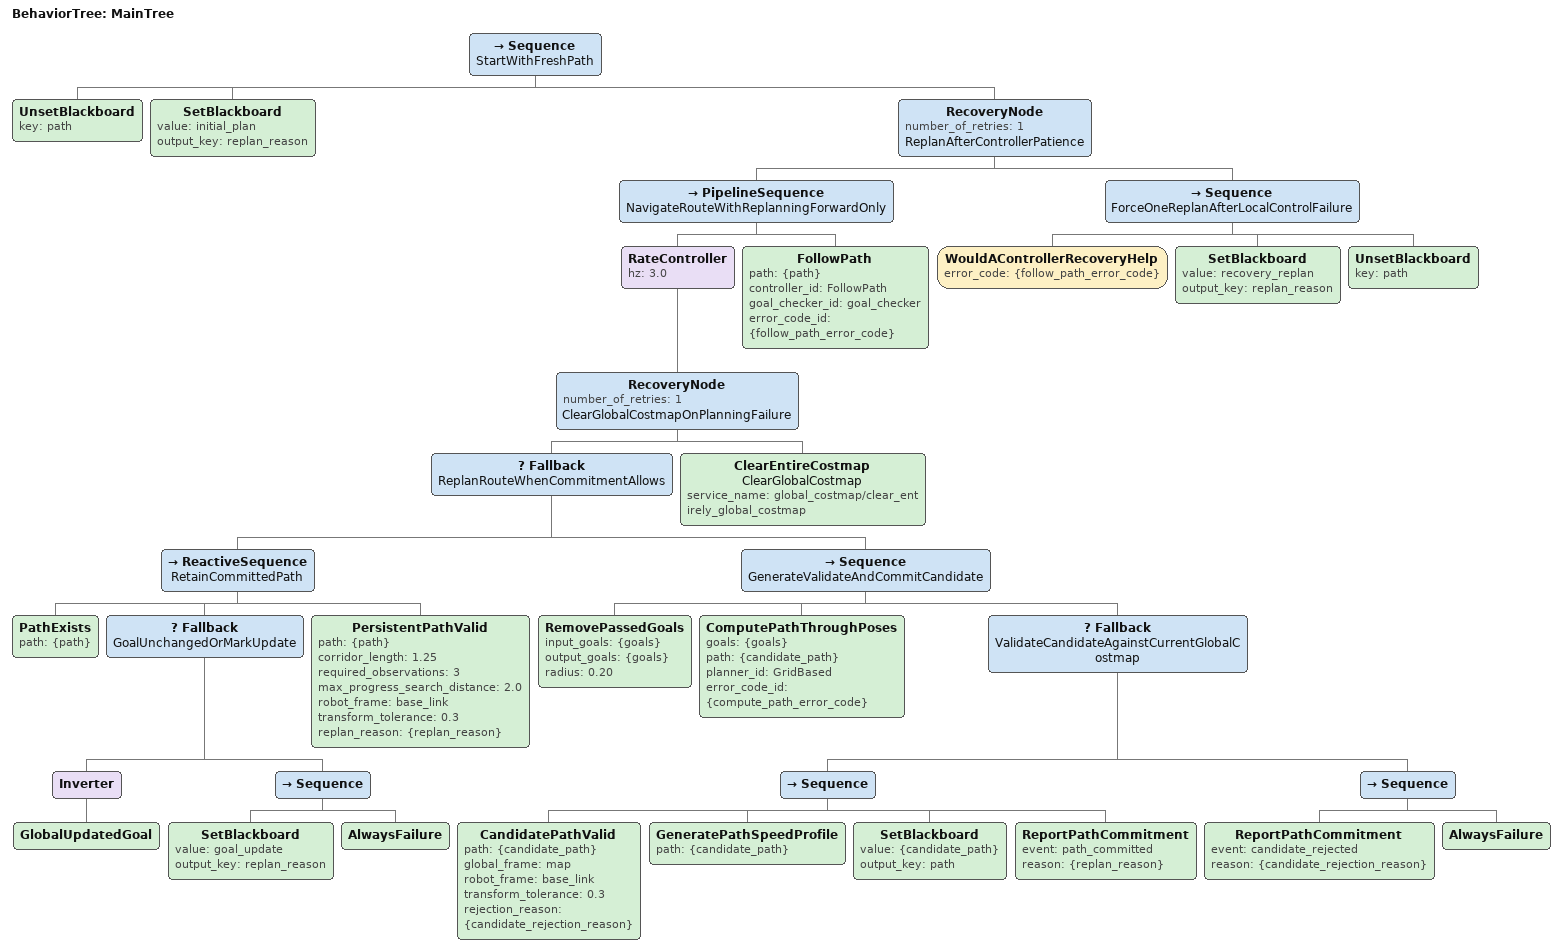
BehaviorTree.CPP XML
<?xml version="1.0"?>
<root BTCPP_format="4" main_tree_to_execute="MainTree">
  <BehaviorTree ID="MainTree">
    <Sequence name="StartWithFreshPath">
      <UnsetBlackboard key="path"/>
      <SetBlackboard value="initial_plan" output_key="replan_reason"/>
      <RecoveryNode
        number_of_retries="1"
        name="ReplanAfterControllerPatience">
        <PipelineSequence name="NavigateRouteWithReplanningForwardOnly">
          <RateController hz="3.0">
            <RecoveryNode
              number_of_retries="1"
              name="ClearGlobalCostmapOnPlanningFailure">
              <Fallback name="ReplanRouteWhenCommitmentAllows">
                <ReactiveSequence name="RetainCommittedPath">
                  <PathExists path="{path}"/>
                  <Fallback name="GoalUnchangedOrMarkUpdate">
                    <Inverter>
                      <GlobalUpdatedGoal/>
                    </Inverter>
                    <Sequence>
                      <SetBlackboard value="goal_update" output_key="replan_reason"/>
                      <AlwaysFailure/>
                    </Sequence>
                  </Fallback>
                  <PersistentPathValid
                    path="{path}"
                    corridor_length="1.25"
                    required_observations="3"
                    max_progress_search_distance="2.0"
                    robot_frame="base_link"
                    transform_tolerance="0.3"
                    replan_reason="{replan_reason}"/>
                </ReactiveSequence>
                <Sequence name="GenerateValidateAndCommitCandidate">
                  <RemovePassedGoals
                    input_goals="{goals}"
                    output_goals="{goals}"
                    radius="0.20"/>
                  <ComputePathThroughPoses
                    goals="{goals}"
                    path="{candidate_path}"
                    planner_id="GridBased"
                    error_code_id="{compute_path_error_code}"/>
                  <Fallback name="ValidateCandidateAgainstCurrentGlobalCostmap">
                    <Sequence>
                      <CandidatePathValid
                        path="{candidate_path}"
                        global_frame="map"
                        robot_frame="base_link"
                        transform_tolerance="0.3"
                        rejection_reason="{candidate_rejection_reason}"/>
                      <GeneratePathSpeedProfile path="{candidate_path}"/>
                      <SetBlackboard value="{candidate_path}" output_key="path"/>
                      <ReportPathCommitment
                        event="path_committed"
                        reason="{replan_reason}"/>
                    </Sequence>
                    <Sequence>
                      <ReportPathCommitment
                        event="candidate_rejected"
                        reason="{candidate_rejection_reason}"/>
                      <AlwaysFailure/>
                    </Sequence>
                  </Fallback>
                </Sequence>
              </Fallback>
              <ClearEntireCostmap
                name="ClearGlobalCostmap"
                service_name="global_costmap/clear_entirely_global_costmap"/>
            </RecoveryNode>
          </RateController>
          <FollowPath
            path="{path}"
            controller_id="FollowPath"
            goal_checker_id="goal_checker"
            error_code_id="{follow_path_error_code}"/>
        </PipelineSequence>
        <Sequence name="ForceOneReplanAfterLocalControlFailure">
          <WouldAControllerRecoveryHelp
            error_code="{follow_path_error_code}"/>
          <SetBlackboard value="recovery_replan" output_key="replan_reason"/>
          <UnsetBlackboard key="path"/>
        </Sequence>
      </RecoveryNode>
    </Sequence>
  </BehaviorTree>
</root>
